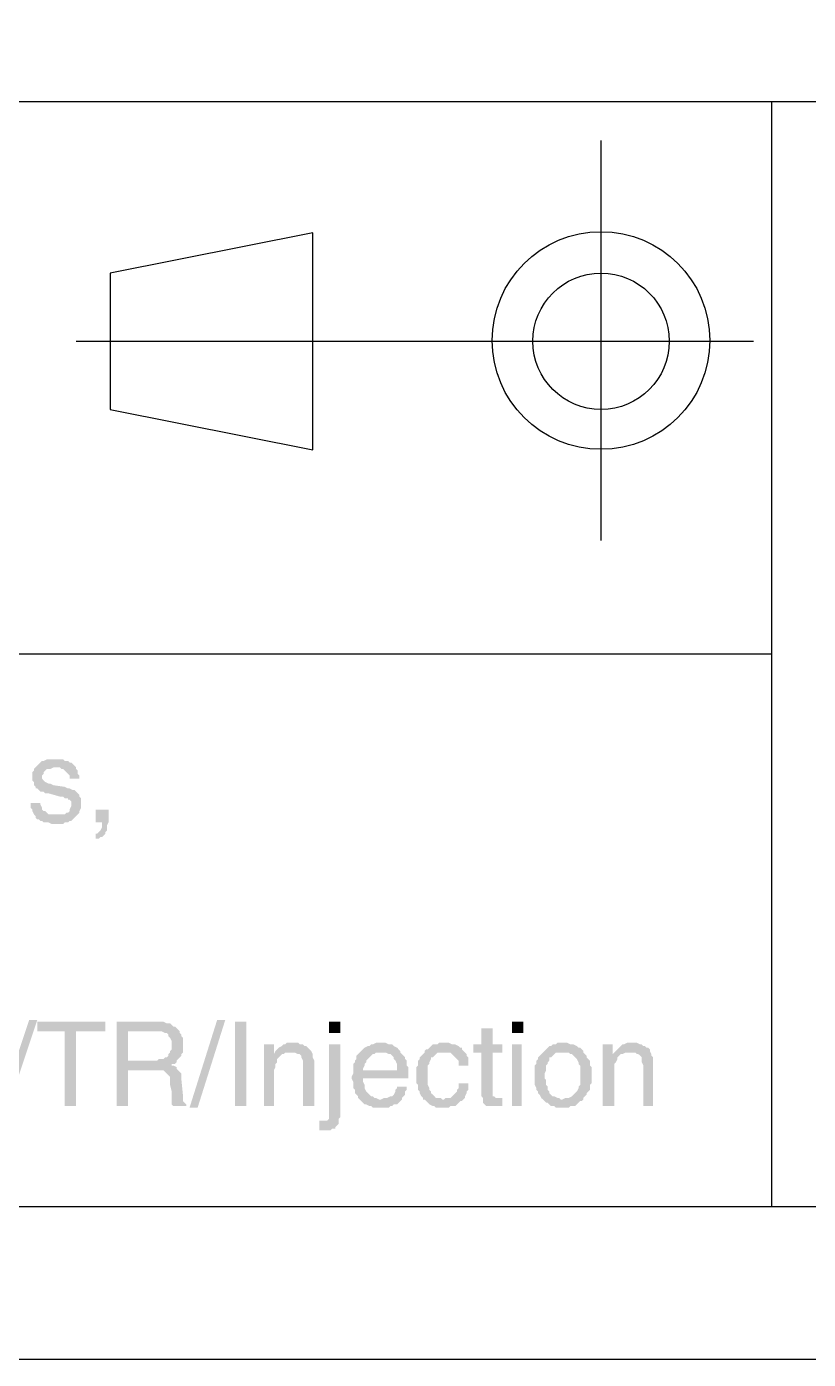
# Model space of a CAD drawing. Header units: inches. Extents: x 3613 to 8393, y -2205 to -794.
# Drawn here: x 5640.12 to 5661.89, y -1865.06 to -1827.94 of the extents above; entities that cross this region are included whole.
import ezdxf

# ---------------------------------------------------------------- set-up
doc = ezdxf.new("R2010")
doc.units = ezdxf.units.IN
doc.header["$MEASUREMENT"] = 0

msp = doc.modelspace()

# ---------------------------------------------------------------- hatches: boundary and pattern name
at = {"transparency": 33554559}
for points in [[(5640.914, -1848.348), (5640.688, -1848.348), (5640.598, -1848.393), (5640.553, -1848.393), (5640.508, -1848.438), (5640.462, -1848.483), (5640.417, -1848.528), (5640.372, -1848.574), (5640.327, -1848.619), (5640.327, -1848.664), (5640.282, -1848.709), (5640.282, -1848.935), (5640.327, -1848.98), (5640.327, -1849.07), (5640.372, -1849.115), (5640.372, -1849.16), (5640.417, -1849.16), (5640.462, -1849.205), (5640.508, -1849.251), (5640.598, -1849.251), (5640.643, -1849.296), (5640.733, -1849.296), (5641.049, -1849.386), (5641.139, -1849.386), (5641.185, -1849.431), (5641.275, -1849.431), (5641.275, -1849.476), (5641.32, -1849.476), (5641.365, -1849.521), (5641.365, -1849.657), (5641.32, -1849.747), (5641.32, -1849.792), (5641.275, -1849.837), (5641.23, -1849.837), (5641.185, -1849.882), (5640.959, -1849.882), (5640.372, -1849.928), (5640.372, -1849.973), (5640.417, -1850.018), (5640.462, -1850.018), (5640.508, -1850.063), (5640.553, -1850.063), (5640.598, -1850.108), (5640.733, -1850.108), (5640.824, -1850.153), (5641.139, -1850.153), (5641.185, -1850.108), (5641.275, -1850.108), (5641.32, -1850.063), (5641.365, -1850.063), (5641.41, -1850.018), (5641.455, -1849.973), (5641.455, -1849.973), (5641.501, -1849.928), (5641.546, -1849.882), (5641.591, -1849.837), (5641.591, -1849.792), (5641.636, -1849.702), (5641.636, -1849.431), (5641.591, -1849.386), (5641.591, -1849.341), (5641.546, -1849.296), (5641.546, -1849.296), (5641.501, -1849.251), (5641.455, -1849.205), (5641.41, -1849.205), (5641.32, -1849.16), (5641.275, -1849.16), (5641.185, -1849.115), (5640.869, -1849.07), (5640.869, -1849.07), (5640.778, -1849.025), (5640.733, -1849.025), (5640.643, -1848.98), (5640.643, -1848.98), (5640.598, -1848.935), (5640.553, -1848.889), (5640.553, -1848.799), (5640.598, -1848.754), (5640.598, -1848.709), (5640.643, -1848.664), (5640.688, -1848.619), (5640.778, -1848.619), (5640.869, -1848.574), (5641.501, -1848.574), (5641.455, -1848.528), (5641.41, -1848.483), (5641.365, -1848.438), (5641.32, -1848.438), (5641.275, -1848.393), (5641.185, -1848.393), (5641.139, -1848.348), (5641.004, -1848.348)], [(5641.501, -1848.574), (5640.914, -1848.574), (5641.049, -1848.574), (5641.094, -1848.619), (5641.139, -1848.619), (5641.185, -1848.664), (5641.185, -1848.664), (5641.23, -1848.709), (5641.275, -1848.754), (5641.32, -1848.799), (5641.32, -1848.889), (5641.591, -1848.889), (5641.591, -1848.799), (5641.546, -1848.754), (5641.546, -1848.664), (5641.501, -1848.619)], [(5640.508, -1849.566), (5640.237, -1849.566), (5640.237, -1849.702), (5640.282, -1849.747), (5640.282, -1849.792), (5640.327, -1849.882), (5640.372, -1849.928), (5640.959, -1849.882), (5640.733, -1849.882), (5640.688, -1849.837), (5640.643, -1849.792), (5640.598, -1849.792), (5640.553, -1849.747), (5640.553, -1849.702), (5640.508, -1849.612)], [(5642.403, -1849.747), (5642.042, -1849.747), (5642.042, -1850.108), (5642.223, -1850.108), (5642.223, -1850.243), (5642.177, -1850.334), (5642.132, -1850.379), (5642.087, -1850.424), (5642.042, -1850.424), (5642.042, -1850.559), (5642.132, -1850.559), (5642.177, -1850.514), (5642.223, -1850.514), (5642.268, -1850.469), (5642.313, -1850.424), (5642.313, -1850.379), (5642.358, -1850.334), (5642.358, -1850.198), (5642.403, -1850.108), (5642.403, -1850.018)], [(5640.417, -1855.614), (5639.605, -1858.051), (5639.379, -1858.051), (5640.192, -1855.614)], [(5642.313, -1855.659), (5640.417, -1855.659), (5640.417, -1855.93), (5641.185, -1855.93), (5641.185, -1858.006), (5641.501, -1858.006), (5641.501, -1855.93), (5642.313, -1855.93), (5642.313, -1855.795)], [(5643.712, -1855.659), (5642.629, -1855.659), (5642.629, -1858.006), (5642.945, -1858.006), (5642.945, -1857.013), (5643.712, -1857.013), (5644.299, -1856.968), (5644.299, -1856.923), (5644.208, -1856.878), (5644.163, -1856.878), (5644.163, -1856.833), (5644.254, -1856.833), (5644.299, -1856.788), (5644.299, -1856.742), (5642.945, -1856.742), (5642.945, -1855.93), (5644.389, -1855.93), (5644.344, -1855.885), (5644.299, -1855.84), (5644.254, -1855.795), (5644.208, -1855.795), (5644.163, -1855.75), (5644.118, -1855.704), (5644.028, -1855.704), (5643.938, -1855.659), (5643.802, -1855.659)], [(5645.653, -1855.614), (5644.885, -1858.051), (5644.66, -1858.051), (5645.427, -1855.614)], [(5645.923, -1858.006), (5645.923, -1855.659), (5646.239, -1855.659), (5646.239, -1858.006)], [(5648.857, -1855.975), (5648.857, -1855.659), (5648.541, -1855.659), (5648.541, -1855.975)], [(5653.099, -1855.84), (5652.784, -1855.84), (5652.784, -1856.291), (5652.558, -1856.291), (5652.558, -1856.517), (5652.784, -1856.517), (5652.784, -1857.735), (5652.829, -1857.781), (5652.829, -1857.916), (5652.874, -1857.961), (5652.874, -1857.961), (5652.919, -1858.006), (5653.37, -1858.006), (5653.37, -1857.781), (5653.19, -1857.781), (5653.145, -1857.735), (5653.099, -1857.735), (5653.099, -1856.517), (5653.37, -1856.517), (5653.37, -1856.291), (5653.099, -1856.291)], [(5653.957, -1855.975), (5653.957, -1855.659), (5653.641, -1855.659), (5653.641, -1855.975)], [(5644.389, -1855.93), (5643.712, -1855.93), (5643.893, -1855.93), (5643.983, -1855.975), (5644.028, -1855.975), (5644.073, -1856.02), (5644.073, -1856.065), (5644.118, -1856.111), (5644.163, -1856.201), (5644.163, -1856.336), (5644.163, -1856.427), (5644.118, -1856.472), (5644.118, -1856.517), (5644.073, -1856.562), (5644.073, -1856.607), (5644.028, -1856.652), (5643.983, -1856.652), (5643.938, -1856.697), (5643.802, -1856.697), (5643.757, -1856.742), (5642.945, -1856.742), (5644.299, -1856.742), (5644.344, -1856.697), (5644.389, -1856.652), (5644.434, -1856.607), (5644.434, -1856.562), (5644.479, -1856.517), (5644.479, -1856.111), (5644.434, -1856.065), (5644.434, -1856.02), (5644.389, -1855.975)], [(5647.548, -1856.246), (5647.368, -1856.246), (5647.323, -1856.291), (5647.277, -1856.291), (5647.232, -1856.336), (5647.142, -1856.381), (5647.097, -1856.427), (5647.052, -1856.472), (5647.007, -1856.562), (5647.277, -1856.562), (5647.323, -1856.517), (5647.458, -1856.517), (5648.045, -1856.472), (5648, -1856.427), (5647.954, -1856.381), (5647.954, -1856.381), (5647.909, -1856.336), (5647.864, -1856.336), (5647.819, -1856.291), (5647.729, -1856.291), (5647.684, -1856.246), (5647.593, -1856.246)], [(5649.985, -1856.246), (5649.85, -1856.246), (5649.76, -1856.291), (5649.715, -1856.291), (5649.669, -1856.336), (5649.624, -1856.336), (5649.534, -1856.381), (5649.489, -1856.427), (5649.444, -1856.472), (5649.399, -1856.517), (5650.121, -1856.517), (5650.211, -1856.562), (5650.256, -1856.562), (5650.301, -1856.607), (5650.346, -1856.652), (5650.346, -1856.697), (5650.392, -1856.742), (5650.437, -1856.833), (5650.437, -1857.013), (5649.489, -1857.013), (5649.218, -1857.058), (5649.218, -1857.104), (5649.173, -1857.194), (5649.173, -1857.239), (5649.218, -1857.329), (5649.218, -1857.51), (5649.263, -1857.555), (5649.263, -1857.645), (5649.308, -1857.69), (5649.354, -1857.735), (5649.354, -1857.781), (5649.399, -1857.826), (5649.399, -1857.826), (5649.444, -1857.871), (5649.489, -1857.916), (5649.534, -1857.961), (5649.579, -1857.961), (5649.669, -1858.006), (5649.715, -1858.006), (5649.76, -1858.051), (5650.211, -1858.051), (5650.256, -1858.006), (5650.301, -1858.006), (5650.346, -1857.961), (5650.437, -1857.961), (5650.482, -1857.916), (5650.527, -1857.871), (5650.572, -1857.826), (5649.94, -1857.826), (5649.85, -1857.781), (5649.805, -1857.781), (5649.76, -1857.735), (5649.715, -1857.735), (5649.669, -1857.69), (5649.624, -1857.645), (5649.624, -1857.645), (5649.579, -1857.6), (5649.534, -1857.51), (5649.534, -1857.419), (5649.489, -1857.329), (5649.489, -1857.239), (5650.753, -1857.239), (5650.753, -1856.923), (5650.707, -1856.878), (5650.707, -1856.742), (5650.662, -1856.697), (5650.662, -1856.652), (5650.617, -1856.607), (5650.572, -1856.562), (5650.527, -1856.517), (5650.527, -1856.472), (5650.482, -1856.427), (5650.437, -1856.381), (5650.346, -1856.336), (5650.301, -1856.291), (5650.211, -1856.291), (5650.121, -1856.246), (5650.076, -1856.246)], [(5651.746, -1856.246), (5651.61, -1856.246), (5651.565, -1856.291), (5651.43, -1856.291), (5651.384, -1856.336), (5651.339, -1856.381), (5651.294, -1856.427), (5651.249, -1856.427), (5651.204, -1856.472), (5651.204, -1856.517), (5651.926, -1856.517), (5651.971, -1856.562), (5652.016, -1856.607), (5652.061, -1856.652), (5652.107, -1856.697), (5652.152, -1856.742), (5652.152, -1856.878), (5652.422, -1856.878), (5652.422, -1856.652), (5652.377, -1856.607), (5652.377, -1856.562), (5652.332, -1856.517), (5652.287, -1856.472), (5652.242, -1856.427), (5652.242, -1856.381), (5652.197, -1856.381), (5652.152, -1856.336), (5652.061, -1856.291), (5651.971, -1856.291), (5651.881, -1856.246), (5651.836, -1856.246)], [(5655.04, -1856.246), (5654.905, -1856.246), (5654.86, -1856.291), (5654.769, -1856.291), (5654.724, -1856.336), (5654.679, -1856.336), (5654.634, -1856.381), (5654.589, -1856.427), (5654.544, -1856.472), (5654.499, -1856.517), (5654.499, -1856.517), (5654.453, -1856.562), (5654.408, -1856.607), (5654.363, -1856.652), (5654.363, -1856.697), (5654.318, -1856.742), (5654.318, -1856.833), (5654.273, -1856.878), (5654.273, -1857.149), (5654.273, -1857.419), (5654.318, -1857.51), (5654.318, -1857.555), (5654.363, -1857.6), (5654.363, -1857.645), (5654.408, -1857.69), (5654.453, -1857.781), (5654.499, -1857.826), (5655.04, -1857.826), (5654.995, -1857.826), (5654.95, -1857.781), (5654.905, -1857.781), (5654.814, -1857.735), (5654.769, -1857.735), (5654.724, -1857.69), (5654.679, -1857.645), (5654.679, -1857.6), (5654.634, -1857.555), (5654.634, -1857.465), (5654.589, -1857.419), (5654.589, -1857.284), (5654.544, -1857.239), (5654.544, -1857.104), (5654.589, -1857.013), (5654.589, -1856.878), (5654.634, -1856.833), (5654.634, -1856.788), (5654.679, -1856.742), (5654.679, -1856.652), (5654.724, -1856.652), (5654.769, -1856.607), (5654.814, -1856.562), (5654.86, -1856.517), (5655.04, -1856.517), (5655.627, -1856.472), (5655.582, -1856.427), (5655.537, -1856.381), (5655.491, -1856.381), (5655.446, -1856.336), (5655.356, -1856.291), (5655.266, -1856.291), (5655.176, -1856.246), (5655.13, -1856.246)], [(5656.981, -1856.246), (5656.845, -1856.246), (5656.755, -1856.291), (5656.71, -1856.291), (5656.665, -1856.336), (5656.62, -1856.381), (5656.575, -1856.427), (5656.53, -1856.472), (5656.439, -1856.562), (5656.71, -1856.562), (5656.8, -1856.517), (5656.936, -1856.517), (5657.477, -1856.472), (5657.477, -1856.427), (5657.432, -1856.381), (5657.387, -1856.381), (5657.342, -1856.336), (5657.297, -1856.336), (5657.252, -1856.291), (5657.207, -1856.291), (5657.116, -1856.246), (5657.071, -1856.246)], [(5647.007, -1856.291), (5646.736, -1856.291), (5646.736, -1858.006), (5647.007, -1858.006), (5647.007, -1857.104), (5647.007, -1857.013), (5647.052, -1856.923), (5647.052, -1856.833), (5647.097, -1856.788), (5647.097, -1856.697), (5647.142, -1856.652), (5647.142, -1856.652), (5647.187, -1856.607), (5647.232, -1856.562), (5647.007, -1856.562)], [(5648.045, -1856.472), (5647.458, -1856.517), (5647.593, -1856.517), (5647.684, -1856.562), (5647.729, -1856.562), (5647.774, -1856.607), (5647.774, -1856.652), (5647.819, -1856.742), (5647.819, -1858.006), (5648.135, -1858.006), (5648.135, -1856.742), (5648.09, -1856.652), (5648.09, -1856.562)], [(5648.857, -1856.291), (5648.541, -1856.291), (5648.541, -1858.367), (5648.496, -1858.412), (5648.27, -1858.412), (5648.27, -1858.683), (5648.586, -1858.683), (5648.631, -1858.638), (5648.722, -1858.638), (5648.722, -1858.593), (5648.767, -1858.548), (5648.812, -1858.503), (5648.812, -1858.367), (5648.857, -1858.322), (5648.857, -1858.232)], [(5649.399, -1856.517), (5649.399, -1856.517), (5649.354, -1856.562), (5649.308, -1856.607), (5649.308, -1856.697), (5649.263, -1856.742), (5649.263, -1856.788), (5649.218, -1856.833), (5649.218, -1857.058), (5649.489, -1857.013), (5649.489, -1856.968), (5649.534, -1856.878), (5649.534, -1856.833), (5649.579, -1856.788), (5649.579, -1856.742), (5649.624, -1856.697), (5649.669, -1856.652), (5649.715, -1856.607), (5649.76, -1856.562), (5649.805, -1856.562), (5649.85, -1856.517), (5649.985, -1856.517)], [(5651.204, -1856.517), (5651.159, -1856.562), (5651.114, -1856.607), (5651.069, -1856.652), (5651.069, -1856.697), (5651.023, -1856.742), (5651.023, -1856.878), (5650.978, -1856.923), (5650.978, -1857.374), (5651.023, -1857.419), (5651.023, -1857.555), (5651.069, -1857.6), (5651.069, -1857.645), (5651.114, -1857.735), (5651.159, -1857.781), (5651.159, -1857.826), (5651.746, -1857.826), (5651.7, -1857.826), (5651.655, -1857.781), (5651.52, -1857.781), (5651.475, -1857.735), (5651.43, -1857.69), (5651.384, -1857.645), (5651.384, -1857.6), (5651.339, -1857.555), (5651.339, -1857.51), (5651.294, -1857.419), (5651.294, -1856.878), (5651.339, -1856.833), (5651.339, -1856.788), (5651.384, -1856.697), (5651.384, -1856.652), (5651.43, -1856.652), (5651.475, -1856.607), (5651.52, -1856.562), (5651.565, -1856.517), (5651.746, -1856.517)], [(5653.912, -1858.006), (5653.912, -1856.291), (5653.641, -1856.291), (5653.641, -1858.006)], [(5655.627, -1856.472), (5655.04, -1856.517), (5655.221, -1856.517), (5655.266, -1856.562), (5655.311, -1856.562), (5655.356, -1856.607), (5655.401, -1856.652), (5655.446, -1856.697), (5655.491, -1856.788), (5655.491, -1856.833), (5655.537, -1856.878), (5655.537, -1857.419), (5655.491, -1857.465), (5655.491, -1857.51), (5655.446, -1857.6), (5655.401, -1857.645), (5655.401, -1857.645), (5655.356, -1857.69), (5655.311, -1857.735), (5655.221, -1857.781), (5655.13, -1857.781), (5655.04, -1857.826), (5654.499, -1857.826), (5654.544, -1857.871), (5654.589, -1857.916), (5654.634, -1857.916), (5654.679, -1857.961), (5654.724, -1858.006), (5654.814, -1858.006), (5654.86, -1858.051), (5655.221, -1858.051), (5655.266, -1858.006), (5655.401, -1858.006), (5655.446, -1857.961), (5655.491, -1857.916), (5655.537, -1857.871), (5655.582, -1857.871), (5655.627, -1857.826), (5655.627, -1857.781), (5655.672, -1857.735), (5655.717, -1857.69), (5655.717, -1857.645), (5655.762, -1857.6), (5655.807, -1857.555), (5655.807, -1857.419), (5655.853, -1857.374), (5655.853, -1857.149), (5655.853, -1856.923), (5655.807, -1856.878), (5655.807, -1856.742), (5655.762, -1856.697), (5655.717, -1856.652), (5655.717, -1856.607), (5655.672, -1856.562), (5655.627, -1856.517)], [(5656.439, -1856.291), (5656.168, -1856.291), (5656.168, -1858.006), (5656.484, -1858.006), (5656.484, -1857.104), (5656.484, -1856.833), (5656.53, -1856.788), (5656.575, -1856.697), (5656.575, -1856.652), (5656.575, -1856.652), (5656.62, -1856.607), (5656.665, -1856.562), (5656.439, -1856.562)], [(5657.477, -1856.472), (5656.936, -1856.517), (5657.071, -1856.517), (5657.116, -1856.562), (5657.161, -1856.562), (5657.207, -1856.607), (5657.207, -1856.607), (5657.252, -1856.652), (5657.252, -1856.788), (5657.297, -1856.878), (5657.297, -1858.006), (5657.568, -1858.006), (5657.568, -1856.652), (5657.522, -1856.607), (5657.522, -1856.562)], [(5644.299, -1856.968), (5643.712, -1857.013), (5643.938, -1857.013), (5643.983, -1857.058), (5644.028, -1857.104), (5644.028, -1857.104), (5644.073, -1857.149), (5644.118, -1857.194), (5644.118, -1857.419), (5644.163, -1857.6), (5644.163, -1857.871), (5644.163, -1857.961), (5644.208, -1858.006), (5644.569, -1858.006), (5644.569, -1857.961), (5644.524, -1857.916), (5644.479, -1857.871), (5644.479, -1857.735), (5644.434, -1857.284), (5644.434, -1857.104), (5644.389, -1857.058), (5644.344, -1857.013)], [(5650.707, -1857.465), (5650.437, -1857.465), (5650.437, -1857.51), (5650.392, -1857.555), (5650.392, -1857.6), (5650.346, -1857.69), (5650.301, -1857.735), (5650.256, -1857.735), (5650.166, -1857.781), (5650.076, -1857.781), (5649.985, -1857.826), (5650.572, -1857.826), (5650.572, -1857.781), (5650.617, -1857.735), (5650.662, -1857.69), (5650.662, -1857.6), (5650.707, -1857.555)], [(5652.422, -1857.374), (5652.152, -1857.374), (5652.152, -1857.51), (5652.107, -1857.555), (5652.107, -1857.6), (5652.061, -1857.645), (5652.016, -1857.69), (5651.971, -1857.735), (5651.926, -1857.781), (5651.791, -1857.781), (5651.746, -1857.826), (5651.159, -1857.826), (5651.204, -1857.826), (5651.249, -1857.871), (5651.294, -1857.916), (5651.339, -1857.961), (5651.43, -1858.006), (5651.475, -1858.006), (5651.52, -1858.051), (5651.881, -1858.051), (5651.926, -1858.006), (5652.061, -1858.006), (5652.107, -1857.961), (5652.152, -1857.916), (5652.197, -1857.871), (5652.242, -1857.871), (5652.287, -1857.826), (5652.332, -1857.781), (5652.332, -1857.735), (5652.377, -1857.645), (5652.377, -1857.6), (5652.422, -1857.555), (5652.422, -1857.465)]]:
    msp.add_hatch(color=256, dxfattribs=at).paths.add_polyline_path(points)

# ---------------------------------------------------------------- linework, layer by layer
msp.add_line((5298.974, -1860.804), (5708.23, -1860.804))
for points in [[(5712.268, -1865.063), (5712.268, -1568.063), (5292.268, -1568.063), (5292.268, -1865.063)], [(5642.448, -1834.808), (5642.448, -1838.599), (5648.09, -1839.728), (5648.09, -1833.68)]]:
    msp.add_lwpolyline(points, close=True)
for points in [[(5311.792, -1830.024), (5708.23, -1830.024)], [(5660.862, -1830.024), (5660.862, -1860.804)], [(5656.123, -1842.255), (5656.123, -1831.107)], [(5641.501, -1836.704), (5660.366, -1836.704)], [(5311.792, -1845.414), (5660.862, -1845.414)]]:
    msp.add_lwpolyline(points)
for centre, radius in [((5656.117, -1836.682), 3.031), ((5656.119, -1836.703), 1.9)]:
    msp.add_circle(centre, radius)

doc.saveas('drawing.dxf')
